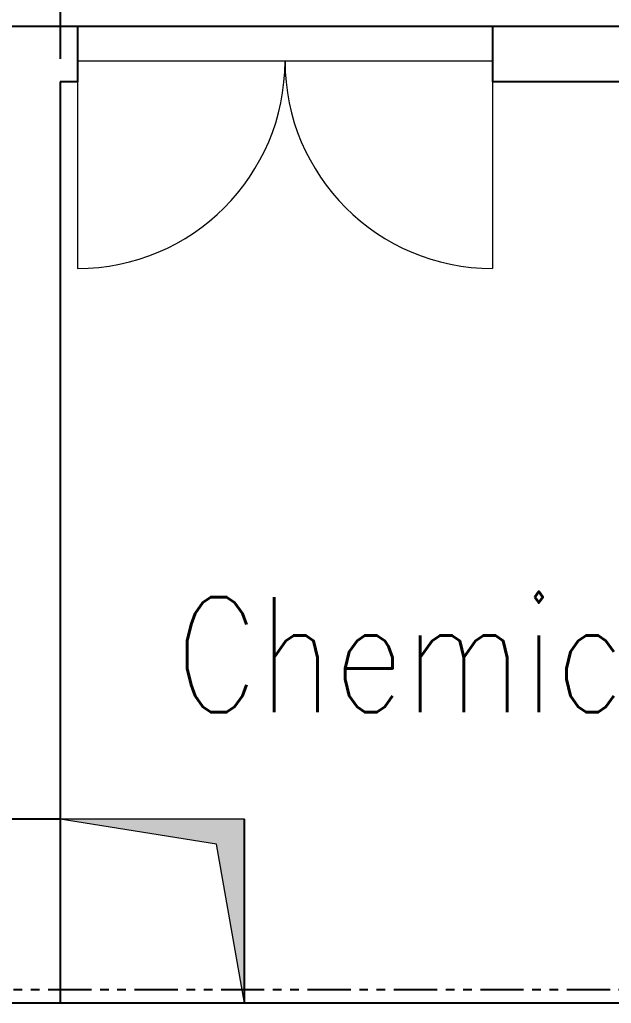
# Model space of a CAD drawing. Extents: x 838828 to 1489448, y 610351 to 848160.
# Drawn here: x 973947 to 976513, y 630378 to 634648 of the extents above; entities that cross this region are included whole.
import ezdxf

# ---------------------------------------------------------------- set-up
doc = ezdxf.new("R2010")
doc.units = 0
doc.header["$LTSCALE"] = 1000
doc.header["$MEASUREMENT"] = 0
doc.linetypes.add('HIDDEN', pattern=[0.375, 0.25, -0.125])
doc.linetypes.add('PHANTOM2', pattern=[1.25, 0.625, -0.125, 0.125, -0.125, 0.125, -0.125])
doc.layers.get('0').update_dxf_attribs({"linetype": 'CONTINUOUS', "lineweight": 13})
doc.layers.add('标注', color=8, linetype='CONTINUOUS', lineweight=13)
doc.layers.add('水构筑物', color=7, linetype='CONTINUOUS')
doc.layers.add('空气管道', color=6, linetype='PHANTOM2')
doc.styles.get("Standard").update_dxf_attribs({"font": 'ROMANS.SHX', "width": 1.2, "bigfont": 'gbcbig.shx'})

msp = doc.modelspace()

# ---------------------------------------------------------------- hatches: boundary and pattern name
at = {"layer": '标注'}
h = msp.add_hatch(color=256, dxfattribs=at)
h.paths.add_polyline_path([(974799.9, 631068.5), (974922.7, 630377.9), (974922.7, 631177.9), (974122.7, 631177.9)])
h.paths.add_polyline_path([(974342.7, 631068.7), (973652.7, 631068.7), (973652.7, 631518.7), (974342.7, 631518.7)], flags=9)

# ---------------------------------------------------------------- linework, layer by layer
for p, q in [((975997.7, 634467.9), (974197.7, 634467.9)), ((974197.7, 634377.9), (974197.7, 633567.9)), ((975997.7, 634377.9), (975997.7, 633567.9)), ((974799.9, 631068.5), (974122.7, 631177.9)), ((974922.7, 631177.9), (974122.7, 631177.9)), ((974922.7, 630377.9), (974799.9, 631068.5))]:
    msp.add_line(p, q, dxfattribs=at)
for centre, start, end in [((974197.7, 634467.9), 270, 0), ((975997.7, 634467.9), 180, 270)]:
    msp.add_arc(centre, 900, start, end, dxfattribs=at)
at = {"layer": '水构筑物', "linetype": 'HIDDEN'}
msp.add_line((974122.7, 641477.9), (974122.7, 630377.9), dxfattribs=at)
at = {"layer": '水构筑物'}
for p, q in [((981315.1, 634617.9), (962072.7, 634617.9)), ((974197.7, 634617.9), (974197.7, 634377.9)), ((975997.7, 634617.9), (975997.7, 634377.9)), ((974122.7, 634377.9), (974122.7, 630377.9)), ((974197.7, 634377.9), (974122.7, 634377.9)), ((980882.7, 634377.9), (975997.7, 634377.9)), ((974122.7, 631177.9), (973872.7, 631177.9)), ((974922.7, 630377.9), (974922.7, 631177.9)), ((986422.7, 630377.9), (962072.7, 630377.9)), ((986422.7, 630377.9), (962072.7, 630377.9)), ((986422.7, 630377.9), (962072.7, 630377.9))]:
    msp.add_line(p, q, dxfattribs=at)
at = {"layer": '空气管道', "ltscale": 0.3}
msp.add_line((962445.2, 630437.4), (980608.6, 630437.4), dxfattribs=at)

# ---------------------------------------------------------------- texts
at = {"linetype": 'ByBlock', "ltscale": 200, "width": 0.8}
msp.add_text('Chemical Room', height=500, dxfattribs=at).set_placement((974621.7, 631641.5))

doc.saveas('drawing.dxf')
